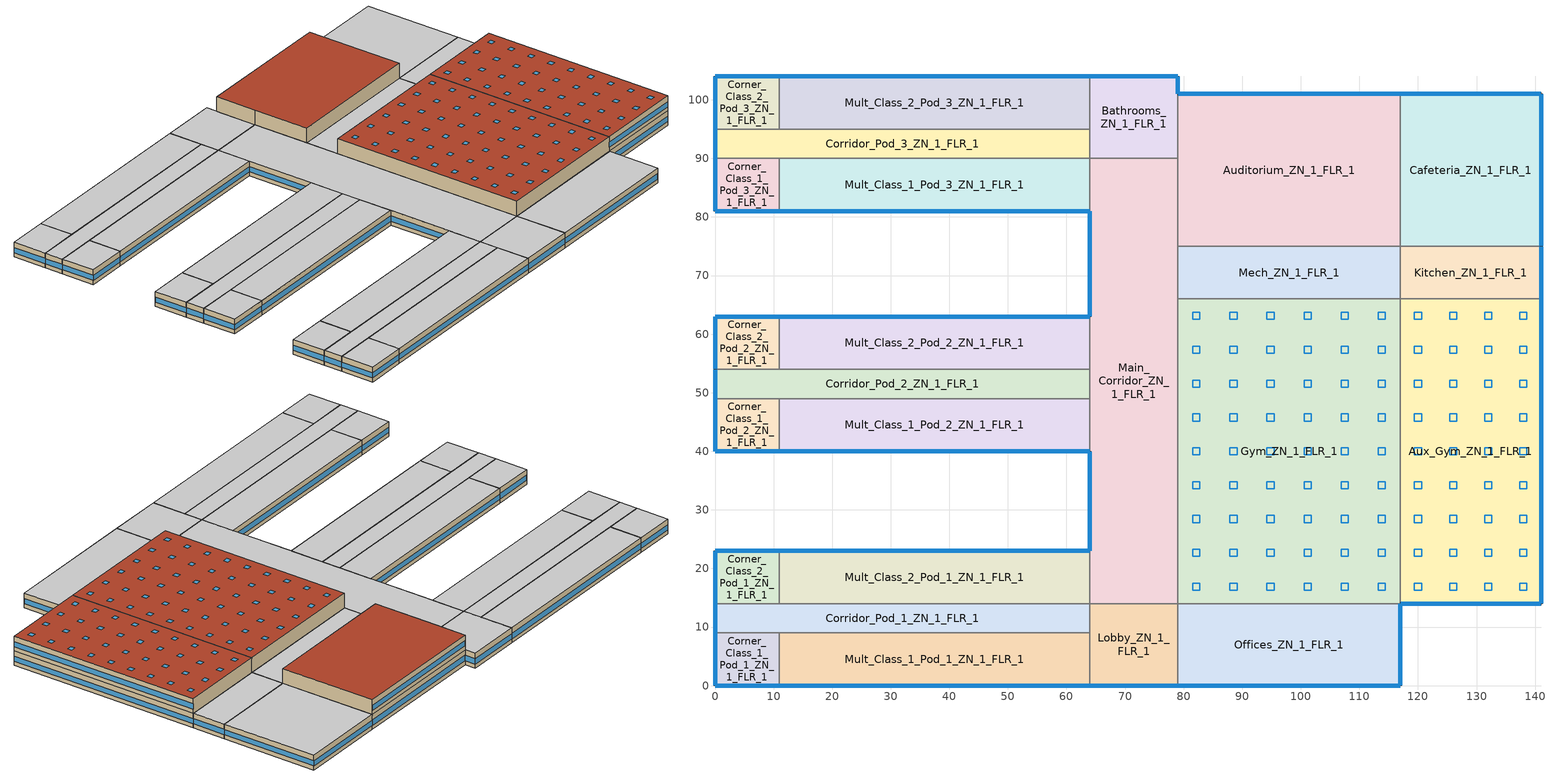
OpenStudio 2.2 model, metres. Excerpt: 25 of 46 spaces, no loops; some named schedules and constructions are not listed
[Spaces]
Kitchen_ZN_1_FLR_1
 floor ground: 141,75 141,66 117,66 117,75 z0
 wall outside: 141,66 141,75 z0:4
 wall to Cafeteria_ZN_1_FLR_1: 141,75 117,75 z0:4
 wall to Aux_Gym_ZN_1_FLR_1: 117,66 141,66 z0:4
 wall to Mech_ZN_1_FLR_1: 117,75 117,66 z0:4
 window: 141,66.05 141,74.95 z1.1:2.52
 ceiling to LIBRARY_MEDIA_CENTER_ZN_1_FLR_2: 141,66 141,75 117,75 117,66 z4
Gym_ZN_1_FLR_1
 floor ground: 117,66 117,14 79,14 79,66 z0
 wall to Aux_Gym_ZN_1_FLR_1: 117,14 117,66 z4:8; 117,14 117,66 z0:4
 wall to Main_Corridor_ZN_1_FLR_1: 79,66 79,14 z0:4
 wall to Offices_ZN_1_FLR_1: 79,14 117,14 z0:4
 wall to Offices_ZN_1_FLR_2: 79,14 117,14 z4:8
 wall to Mech_ZN_1_FLR_2: 117,66 79,66 z4:8
 wall to Mech_ZN_1_FLR_1: 117,66 79,66 z0:4
 wall to Main_Corridor_ZN_1_FLR_2: 79,66 79,14 z4:8
 roof outside: 117,14 117,66 79,66 79,14 z8
 skylight: 89.11,56.72 89.11,57.94 87.89,57.94 87.89,56.72 z8; 114.44,39.39 114.44,40.61 113.22,40.61 113.22,39.39 z8; 82.78,56.72 82.78,57.94 81.56,57.94 81.56,56.72 z8; 95.44,33.61 95.44,34.83 94.22,34.83 94.22,33.61 z8; 114.44,45.17 114.44,46.39 113.22,46.39 113.22,45.17 z8; 89.11,33.61 89.11,34.83 87.89,34.83 87.89,33.61 z8; 89.11,50.95 89.11,52.17 87.89,52.17 87.89,50.95 z8; 108.11,33.61 108.11,34.83 106.89,34.83 106.89,33.61 z8; 101.78,62.5 101.78,63.72 100.56,63.72 100.56,62.5 z8; 108.11,56.72 108.11,57.94 106.89,57.94 106.89,56.72 z8; 114.44,22.06 114.44,23.28 113.22,23.28 113.22,22.06 z8; 82.78,62.5 82.78,63.72 81.56,63.72 81.56,62.5 z8; 101.78,39.39 101.78,40.61 100.56,40.61 100.56,39.39 z8; 82.78,50.95 82.78,52.17 81.56,52.17 81.56,50.95 z8; 95.44,27.83 95.44,29.05 94.22,29.05 94.22,27.83 z8; 114.44,16.28 114.44,17.5 113.22,17.5 113.22,16.28 z8; 114.44,27.83 114.44,29.05 113.22,29.05 113.22,27.83 z8; 108.11,22.06 108.11,23.28 106.89,23.28 106.89,22.06 z8; 101.78,22.06 101.78,23.28 100.56,23.28 100.56,22.06 z8; 108.11,39.39 108.11,40.61 106.89,40.61 106.89,39.39 z8; 89.11,62.5 89.11,63.72 87.89,63.72 87.89,62.5 z8; 101.78,33.61 101.78,34.83 100.56,34.83 100.56,33.61 z8; 89.11,16.28 89.11,17.5 87.89,17.5 87.89,16.28 z8; 82.78,45.17 82.78,46.39 81.56,46.39 81.56,45.17 z8; 82.78,33.61 82.78,34.83 81.56,34.83 81.56,33.61 z8; 95.44,50.95 95.44,52.17 94.22,52.17 94.22,50.95 z8; 95.44,22.06 95.44,23.28 94.22,23.28 94.22,22.06 z8; 114.44,33.61 114.44,34.83 113.22,34.83 113.22,33.61 z8; 108.11,16.28 108.11,17.5 106.89,17.5 106.89,16.28 z8; 101.78,45.17 101.78,46.39 100.56,46.39 100.56,45.17 z8; 101.78,56.72 101.78,57.94 100.56,57.94 100.56,56.72 z8; 89.11,27.83 89.11,29.05 87.89,29.05 87.89,27.83 z8; 95.44,56.72 95.44,57.94 94.22,57.94 94.22,56.72 z8; 89.11,22.06 89.11,23.28 87.89,23.28 87.89,22.06 z8; 101.78,16.28 101.78,17.5 100.56,17.5 100.56,16.28 z8; 108.11,27.83 108.11,29.05 106.89,29.05 106.89,27.83 z8; 82.78,16.28 82.78,17.5 81.56,17.5 81.56,16.28 z8; 89.11,45.17 89.11,46.39 87.89,46.39 87.89,45.17 z8; 101.78,50.95 101.78,52.17 100.56,52.17 100.56,50.95 z8; 89.11,39.39 89.11,40.61 87.89,40.61 87.89,39.39 z8; 95.44,16.28 95.44,17.5 94.22,17.5 94.22,16.28 z8; 114.44,50.95 114.44,52.17 113.22,52.17 113.22,50.95 z8; 95.44,39.39 95.44,40.61 94.22,40.61 94.22,39.39 z8; 82.78,39.39 82.78,40.61 81.56,40.61 81.56,39.39 z8; 101.78,27.83 101.78,29.05 100.56,29.05 100.56,27.83 z8; 82.78,22.06 82.78,23.28 81.56,23.28 81.56,22.06 z8; 108.11,50.95 108.11,52.17 106.89,52.17 106.89,50.95 z8; 108.11,62.5 108.11,63.72 106.89,63.72 106.89,62.5 z8; 95.44,62.5 95.44,63.72 94.22,63.72 94.22,62.5 z8; 108.11,45.17 108.11,46.39 106.89,46.39 106.89,45.17 z8; 82.78,27.83 82.78,29.05 81.56,29.05 81.56,27.83 z8; 95.44,45.17 95.44,46.39 94.22,46.39 94.22,45.17 z8; 114.44,56.72 114.44,57.94 113.22,57.94 113.22,56.72 z8; 114.44,62.5 114.44,63.72 113.22,63.72 113.22,62.5 z8
Offices_ZN_1_FLR_1
 floor ground: 117,14 117,0 79,0 79,14 z0
 wall outside: 79,0 117,0 117,14 z0:4
 wall to Lobby_ZN_1_FLR_1: 79,14 79,0 z0:4
 window: 79.05,0 116.95,0 z1.1:2.5; 117,0.05 117,13.95 z1.1:2.51
 ceiling to Offices_ZN_1_FLR_2: 117,0 117,14 79,14 79,0 z4
Auditorium_ZN_1_FLR_1
 floor ground: 117,101 117,75 79,75 79,101 z0
 wall outside: 117,101 79,101 z4:8; 117,101 79,101 z0:4
 wall to LIBRARY_MEDIA_CENTER_ZN_1_FLR_2: 117,75 117,101 z4:8
 wall to Main_Corridor_ZN_1_FLR_1: 79,90 79,75 z0:4
 wall to Cafeteria_ZN_1_FLR_1: 117,75 117,101 z0:4
 wall to Bathrooms_ZN_1_FLR_2: 79,101 79,90 z4:8
 wall to Bathrooms_ZN_1_FLR_1: 79,101 79,90 z0:4
 wall to Main_Corridor_ZN_1_FLR_2: 79,90 79,75 z4:8
 wall to Mech_ZN_1_FLR_2: 79,75 117,75 z4:8
 wall to Mech_ZN_1_FLR_1: 79,75 117,75 z0:4
 window: 116.95,101 79.05,101 z5.1:6.5; 116.95,101 79.05,101 z1.1:2.5
 roof outside: 117,75 117,101 79,101 79,75 z8
Mult_Class_2_Pod_2_ZN_1_FLR_1
 floor ground: 64,63 64,54 11,54 11,63 z0
 wall outside: 64,63 11,63 z0:4
 wall to Corner_Class_2_Pod_2_ZN_1_FLR_1: 11,63 11,54 z0:4
 wall to Corridor_Pod_2_ZN_1_FLR_1: 11,54 64,54 z0:4
 wall to Main_Corridor_ZN_1_FLR_1: 64,54 64,63 z0:4
 window: 63.95,63 11.05,63 z1.1:2.5
 ceiling to Mult_Class_2_Pod_2_ZN_1_FLR_2: 64,54 64,63 11,63 11,54 z4
Aux_Gym_ZN_1_FLR_1
 floor ground: 141,66 141,14 117,14 117,66 z0
 wall outside: 117,14 141,14 141,66 z0:4; 117,14 141,14 141,66 z4:8
 wall to LIBRARY_MEDIA_CENTER_ZN_1_FLR_2: 141,66 117,66 z4:8
 window: 117.05,14 140.95,14 z5.1:6.51; 141,14.05 141,65.95 z5.1:6.5; 141,14.05 141,65.95 z1.1:2.5; 117.05,14 140.95,14 z1.1:2.51
 roof outside: 141,14 141,66 117,66 117,14 z8
 skylight: 120.61,50.95 120.61,52.17 119.39,52.17 119.39,50.95 z8; 138.61,22.06 138.61,23.28 137.39,23.28 137.39,22.06 z8; 120.61,27.83 120.61,29.05 119.39,29.05 119.39,27.83 z8; 126.61,56.72 126.61,57.94 125.39,57.94 125.39,56.72 z8; 138.61,56.72 138.61,57.94 137.39,57.94 137.39,56.72 z8; 126.61,27.83 126.61,29.05 125.39,29.05 125.39,27.83 z8; 126.61,16.28 126.61,17.5 125.39,17.5 125.39,16.28 z8; 120.61,39.39 120.61,40.61 119.39,40.61 119.39,39.39 z8; 138.61,45.17 138.61,46.39 137.39,46.39 137.39,45.17 z8; 126.61,45.17 126.61,46.39 125.39,46.39 125.39,45.17 z8; 132.61,16.28 132.61,17.5 131.39,17.5 131.39,16.28 z8; 138.61,27.83 138.61,29.05 137.39,29.05 137.39,27.83 z8; 132.61,33.61 132.61,34.83 131.39,34.83 131.39,33.61 z8; 138.61,16.28 138.61,17.5 137.39,17.5 137.39,16.28 z8; 120.61,62.5 120.61,63.72 119.39,63.72 119.39,62.5 z8; 132.61,39.39 132.61,40.61 131.39,40.61 131.39,39.39 z8; 138.61,50.95 138.61,52.17 137.39,52.17 137.39,50.95 z8; 138.61,62.5 138.61,63.72 137.39,63.72 137.39,62.5 z8; 132.61,45.17 132.61,46.39 131.39,46.39 131.39,45.17 z8; 138.61,33.61 138.61,34.83 137.39,34.83 137.39,33.61 z8; 126.61,39.39 126.61,40.61 125.39,40.61 125.39,39.39 z8; 126.61,62.5 126.61,63.72 125.39,63.72 125.39,62.5 z8; 132.61,62.5 132.61,63.72 131.39,63.72 131.39,62.5 z8; 120.61,56.72 120.61,57.94 119.39,57.94 119.39,56.72 z8; 132.61,50.95 132.61,52.17 131.39,52.17 131.39,50.95 z8; 120.61,45.17 120.61,46.39 119.39,46.39 119.39,45.17 z8; 126.61,33.61 126.61,34.83 125.39,34.83 125.39,33.61 z8; 138.61,39.39 138.61,40.61 137.39,40.61 137.39,39.39 z8; 132.61,56.72 132.61,57.94 131.39,57.94 131.39,56.72 z8; 120.61,33.61 120.61,34.83 119.39,34.83 119.39,33.61 z8; 120.61,16.28 120.61,17.5 119.39,17.5 119.39,16.28 z8; 132.61,22.06 132.61,23.28 131.39,23.28 131.39,22.06 z8; 126.61,22.06 126.61,23.28 125.39,23.28 125.39,22.06 z8; 126.61,50.95 126.61,52.17 125.39,52.17 125.39,50.95 z8; 120.61,22.06 120.61,23.28 119.39,23.28 119.39,22.06 z8; 132.61,27.83 132.61,29.05 131.39,29.05 131.39,27.83 z8
Cafeteria_ZN_1_FLR_1
 floor ground: 141,101 141,75 117,75 117,101 z0
 wall outside: 141,75 141,101 117,101 z0:4
 window: 141,75.05 141,100.95 / 140.95,101 117.05,101 z1.1:2.51
 ceiling to LIBRARY_MEDIA_CENTER_ZN_1_FLR_2: 141,75 141,101 117,101 117,75 z4
Corner_Class_2_Pod_3_ZN_1_FLR_1
 floor ground: 11,104 11,95 0,95 0,104 z0
 wall outside: 11,104 0,104 0,95 z0:4
 wall to Corridor_Pod_3_ZN_1_FLR_1: 0,95 11,95 z0:4
 wall to Mult_Class_2_Pod_3_ZN_1_FLR_1: 11,95 11,104 z0:4
 window: 0,103.95 0,95.05 z1.1:2.52; 10.95,104 0.05,104 z1.1:2.51
 ceiling to Corner_Class_2_Pod_3_ZN_1_FLR_2: 11,95 11,104 0,104 0,95 z4
Mult_Class_1_Pod_1_ZN_1_FLR_1
 floor ground: 64,9 64,0 11,0 11,9 z0
 wall outside: 11,0 64,0 z0:4
 wall to Lobby_ZN_1_FLR_1: 64,0 64,9 z0:4
 wall to Corner_Class_1_Pod_1_ZN_1_FLR_1: 11,9 11,0 z0:4
 wall to Corridor_Pod_1_ZN_1_FLR_1: 64,9 11,9 z0:4
 window: 11.05,0 63.95,0 z1.1:2.5
 ceiling to Mult_Class_1_Pod_1_ZN_1_FLR_2: 64,0 64,9 11,9 11,0 z4
Corner_Class_1_Pod_1_ZN_1_FLR_1
 floor ground: 11,9 11,0 0,0 0,9 z0
 wall outside: 0,9 0,0 11,0 z0:4
 wall to Corridor_Pod_1_ZN_1_FLR_1: 11,9 0,9 z0:4
 window: 0.05,0 10.95,0 z1.1:2.51; 0,8.95 0,0.05 z1.1:2.52
 ceiling to Corner_Class_1_Pod_1_ZN_1_FLR_2: 11,0 11,9 0,9 0,0 z4
Corner_Class_1_Pod_2_ZN_1_FLR_1
 floor ground: 11,49 11,40 0,40 0,49 z0
 wall outside: 0,49 0,40 11,40 z0:4
 wall to Mult_Class_1_Pod_2_ZN_1_FLR_1: 11,40 11,49 z0:4
 wall to Corridor_Pod_2_ZN_1_FLR_1: 11,49 0,49 z0:4
 window: 0.05,40 10.95,40 z1.1:2.51; 0,48.95 0,40.05 z1.1:2.52
 ceiling to Corner_Class_1_Pod_2_ZN_1_FLR_2: 11,40 11,49 0,49 0,40 z4
Corridor_Pod_2_ZN_1_FLR_1
 floor ground: 64,54 64,49 0,49 0,54 z0
 wall outside: 0,54 0,49 z0:4
 wall to Corner_Class_2_Pod_2_ZN_1_FLR_1: 11,54 0,54 z0:4
 wall to Main_Corridor_ZN_1_FLR_1: 64,49 64,54 z0:4
 wall to Mult_Class_1_Pod_2_ZN_1_FLR_1: 11,49 64,49 z0:4
 window: 0,53.95 0,49.05 z1.1:2.53
 ceiling to Corridor_Pod_2_ZN_1_FLR_2: 64,49 64,54 0,54 0,49 z4
Corridor_Pod_1_ZN_1_FLR_1
 floor ground: 64,14 64,9 0,9 0,14 z0
 wall outside: 0,14 0,9 z0:4
 wall to Mult_Class_2_Pod_1_ZN_1_FLR_1: 64,14 11,14 z0:4
 wall to Corner_Class_2_Pod_1_ZN_1_FLR_1: 11,14 0,14 z0:4
 wall to Lobby_ZN_1_FLR_1: 64,9 64,14 z0:4
 window: 0,13.95 0,9.05 z1.1:2.53
 ceiling to Corridor_Pod_1_ZN_1_FLR_2: 64,9 64,14 0,14 0,9 z4
Main_Corridor_ZN_1_FLR_1
 floor ground: 79,90 79,14 64,14 64,90 z0
 wall outside: 64,81 64,63 / 64,40 64,23 z0:4
 wall to Mult_Class_2_Pod_1_ZN_1_FLR_1: 64,23 64,14 z0:4
 wall to Lobby_ZN_1_FLR_1: 64,14 79,14 z0:4
 wall to Mult_Class_1_Pod_3_ZN_1_FLR_1: 64,90 64,81 z0:4
 wall to Mech_ZN_1_FLR_1: 79,66 79,75 z0:4
 wall to Mult_Class_1_Pod_2_ZN_1_FLR_1: 64,49 64,40 z0:4
 wall to Bathrooms_ZN_1_FLR_1: 79,90 64,90 z0:4
 window: 64,80.95 64,63.05 / 64,39.95 64,23.05 z1.1:2.51
 ceiling to Main_Corridor_ZN_1_FLR_2: 79,14 79,90 64,90 64,14 z4
Bathrooms_ZN_1_FLR_1
 floor ground: 79,104 79,90 64,90 64,104 z0
 wall outside: 79,101 79,104 64,104 z0:4
 wall to Corridor_Pod_3_ZN_1_FLR_1: 64,95 64,90 z0:4
 wall to Mult_Class_2_Pod_3_ZN_1_FLR_1: 64,104 64,95 z0:4
 window: 78.95,104 64.05,104 z1.1:2.51; 79,101.05 79,103.95 z1.1:2.55
 ceiling to Bathrooms_ZN_1_FLR_2: 79,90 79,104 64,104 64,90 z4
Corridor_Pod_3_ZN_1_FLR_1
 floor ground: 64,95 64,90 0,90 0,95 z0
 wall outside: 0,95 0,90 z0:4
 wall to Mult_Class_1_Pod_3_ZN_1_FLR_1: 11,90 64,90 z0:4
 wall to Corner_Class_1_Pod_3_ZN_1_FLR_1: 0,90 11,90 z0:4
 wall to Mult_Class_2_Pod_3_ZN_1_FLR_1: 64,95 11,95 z0:4
 window: 0,94.95 0,90.05 z1.1:2.53
 ceiling to Corridor_Pod_3_ZN_1_FLR_2: 64,90 64,95 0,95 0,90 z4
Mult_Class_1_Pod_3_ZN_1_FLR_1
 floor ground: 64,90 64,81 11,81 11,90 z0
 wall outside: 11,81 64,81 z0:4
 wall to Corner_Class_1_Pod_3_ZN_1_FLR_1: 11,90 11,81 z0:4
 window: 11.05,81 63.95,81 z1.1:2.5
 ceiling to Mult_Class_1_Pod_3_ZN_1_FLR_2: 64,81 64,90 11,90 11,81 z4
Mult_Class_2_Pod_1_ZN_1_FLR_1
 floor ground: 64,23 64,14 11,14 11,23 z0
 wall outside: 64,23 11,23 z0:4
 wall to Corner_Class_2_Pod_1_ZN_1_FLR_1: 11,23 11,14 z0:4
 window: 63.95,23 11.05,23 z1.1:2.5
 ceiling to Mult_Class_2_Pod_1_ZN_1_FLR_2: 64,14 64,23 11,23 11,14 z4
Lobby_ZN_1_FLR_1
 floor ground: 79,14 79,0 64,0 64,14 z0
 wall outside: 64,0 79,0 z0:4
 window: 64.05,0 78.95,0 z1.1:2.51
 ceiling to Lobby_ZN_1_FLR_2: 79,0 79,14 64,14 64,0 z4
Mult_Class_2_Pod_3_ZN_1_FLR_1
 floor ground: 64,104 64,95 11,95 11,104 z0
 wall outside: 64,104 11,104 z0:4
 window: 63.95,104 11.05,104 z1.1:2.5
 ceiling to Mult_Class_2_Pod_3_ZN_1_FLR_2: 64,95 64,104 11,104 11,95 z4
Corner_Class_2_Pod_2_ZN_1_FLR_1
 floor ground: 11,63 11,54 0,54 0,63 z0
 wall outside: 11,63 0,63 0,54 z0:4
 window: 10.95,63 0.05,63 z1.1:2.51; 0,62.95 0,54.05 z1.1:2.52
 ceiling to Corner_Class_2_Pod_2_ZN_1_FLR_2: 11,54 11,63 0,63 0,54 z4
Corner_Class_2_Pod_1_ZN_1_FLR_1
 floor ground: 11,23 11,14 0,14 0,23 z0
 wall outside: 11,23 0,23 0,14 z0:4
 window: 0,22.95 0,14.05 z1.1:2.52; 10.95,23 0.05,23 z1.1:2.51
 ceiling to Corner_Class_2_Pod_1_ZN_1_FLR_2: 11,14 11,23 0,23 0,14 z4
Mech_ZN_1_FLR_1
 floor ground: 117,75 117,66 79,66 79,75 z0
 ceiling to Mech_ZN_1_FLR_2: 117,66 117,75 79,75 79,66 z4
Corner_Class_1_Pod_3_ZN_1_FLR_1
 floor ground: 11,90 11,81 0,81 0,90 z0
 wall outside: 0,90 0,81 11,81 z0:4
 window: 0.05,81 10.95,81 z1.1:2.51; 0,89.95 0,81.05 z1.1:2.52
 ceiling to Corner_Class_1_Pod_3_ZN_1_FLR_2: 11,81 11,90 0,90 0,81 z4
Mult_Class_1_Pod_2_ZN_1_FLR_1
 floor ground: 64,49 64,40 11,40 11,49 z0
 wall outside: 11,40 64,40 z0:4
 window: 11.05,40 63.95,40 z1.1:2.5
 ceiling to Mult_Class_1_Pod_2_ZN_1_FLR_2: 64,40 64,49 11,49 11,40 z4
[Site]
Lethbridge_AB_CAN: Latitude {deg}=49.63; Longitude {deg}=-112.8; Time Zone {hr}=-7; Elevation {m}=921; Terrain=City
[Building]
NECB 2011-SecondarySchool-NECB HDD Method-CAN_AB_Lethbridge.712430_CWEC.epw created: 2017-07-10 18:53:15 +0000: North Axis {deg}=0; Default Construction Set=NECB 2011 - SecSchl - NECB HDD Method at climate 6; Standards Number of Stories=2; Standards Number of Above Ground Stories=2; Standards Building Type=SecondarySchool
[ClimateZones]
Climate Zone Institution Name 1=ASHRAE; Climate Zone Document Name 1=ANSI/ASHRAE Standard 169; Climate Zone Document Year 1=2006; Climate Zone Institution Name 2=CEC; Climate Zone Document Name 2=California Climate Zone Descriptions; Climate Zone Document Year 2=1995
[Site:GroundTemperature:BuildingSurface]
19.527, 19.502, 19.536, 19.598, 20.002, 21.64, 22.225, 22.375, 21.449, 20.121, 19.802, 19.633
[Site:WaterMainsTemperature]
Calculation Method=Correlation; Annual Average Outdoor Air Temperature {C}=6.125; Maximum Difference In Monthly Average Outdoor Air Temperatures {deltaC}=26.5
[SizingPeriod:DesignDay] Barometric Pressure {Pa}=90739; Sky Clearness=0; Rain Indicator=0; Snow Indicator=0; Day of Month=21; Daylight Saving Time Indicator=0; Humidity Indicating Type=Wetbulb; Dry-Bulb Temperature Range Modifier Type=DefaultMultipliers
Name | Maximum Dry-Bulb Temperature {C} | Daily Dry-Bulb Temperature Range {deltaC} | Humidity Indicating Conditions at Maximum Dry-Bulb | Wind Speed {m/s} | Wind Direction {deg} | Month | Day Type | Solar Model Indicator | ASHRAE Taub | ASHRAE Taud
Lethbridge Ann Clg .4% Condns WB=>MDB | 27.5 | 14.4 | 18.7 | 4.5 | 250 | 7 | SummerDesignDay | ASHRAETau | 0.373 | 2.23
Lethbridge Ann Clg .4% Condns DB=>MWB | 32 | 14.4 | 16.7 | 4.5 | 250 | 7 | SummerDesignDay | ASHRAETau | 0.373 | 2.23
Lethbridge Ann Htg 99.6% Condns DB | -28.3 | 0 | -28.3 | 2.5 | 260 | 1 | WinterDesignDay | ASHRAEClearSky
[Material:NoMass]
CP02 CARPET PAD: Roughness=VeryRough; Thermal Resistance {m2-K/W}=0.21648; Thermal Absorptance=0.9; Solar Absorptance=0.7; Visible Absorptance=0.8
[Material]
Name | Roughness | Thickness {m} | Conductivity {W/m-K} | Density {kg/m3} | Specific Heat {J/kg-K} | Thermal Absorptance | Solar Absorptance | Visible Absorptance
100mm Normalweight concrete floor | MediumSmooth | 0.1016 | 2.31 | 2322 | 832
G01 13mm gypsum board | Smooth | 0.0127 | 0.16 | 800 | 1090 | 0.9 | 0.7 | 0.5
G05 25mm wood | MediumSmooth | 0.0254 | 0.15 | 608 | 1630 | 0.9 | 0.5 | 0.5
[Construction]
Typical Interior Floor: 100mm Normalweight concrete floor, CP02 CARPET PAD
Typical Interior Wall: G01 13mm gypsum board, G01 13mm gypsum board
Typical Interior Ceiling: CP02 CARPET PAD, 100mm Normalweight concrete floor
Typical Interior Window: Clear 3mm
Typical Interior Door; Typical Interior Partition: G05 25mm wood
Customized Fenestration: cond=0.220 tvis=0.220 tsol=0.232: Customized Fenestration:: cond=0.220 tvis=0.220 tsol=0.232
Customized Fenestration: cond=0.220 tvis=0.441 tsol=0.279: Customized Fenestration:: cond=0.220 tvis=0.441 tsol=0.279
Customized Fenestration: cond=0.220 tvis=0.294 tsol=0.332: Customized Fenestration:: cond=0.220 tvis=0.294 tsol=0.332
Customized Fenestration: cond=0.220 tvis=0.898 tsol=0.837: Customized Fenestration:: cond=0.220 tvis=0.898 tsol=0.837
[DefaultConstructionSet]
NECB 2011 - SecSchl - NECB HDD Method at climate 6: Default Exterior Surface Constructions=NECB 2011 - SecSchl - NECB HDD Method at climate 6; Default Interior Surface Constructions=Default Surface Constructions 2; Default Ground Contact Surface Constructions=NECB 2011 - SecSchl - NECB HDD Method at climate 7; Default Exterior SubSurface Constructions=NECB 2011 - SecSchl - NECB HDD Method at climate 6; Default Interior SubSurface Constructions=Default Sub Surface Constructions 2; Interior Partition Construction=Typical Interior Partition
[DefaultSurfaceConstructions]
Name | Floor Construction | Wall Construction | Roof Ceiling Construction
Default Surface Constructions 2 | Typical Interior Floor | Typical Interior Wall | Typical Interior Ceiling
NECB 2011 - SecSchl - NECB HDD Method at climate 6 | Customized opaque construction {f29e27fb-bd53-46ce-907e-c49631296d16} to conductance of 0.183 | Customized opaque construction {136bd2fd-92f5-42a3-9e5d-806a5f1155c8} to conductance of 0.247 | Customized opaque construction {ea58c3b7-4d3d-4932-93df-882a3da7e5e9} to conductance of 0.183
NECB 2011 - SecSchl - NECB HDD Method at climate 7 | Customized opaque construction {16443455-1cc8-4707-997f-2944f0a9a5d2} to conductance of 0.757 | Customized opaque construction {16443455-1cc8-4707-997f-2944f0a9a5d2} to conductance of 0.284 | Customized opaque construction {16443455-1cc8-4707-997f-2944f0a9a5d2} to conductance of 0.284
[DefaultSubSurfaceConstructions]
Name | Fixed Window Construction | Operable Window Construction | Door Construction | Glass Door Construction | Overhead Door Construction | Skylight Construction | Tubular Daylight Dome Construction | Tubular Daylight Diffuser Construction
Default Sub Surface Constructions 2 | Typical Interior Window | Typical Interior Window | Typical Interior Door
NECB 2011 - SecSchl - NECB HDD Method at climate 6 | Customized Fenestration: cond=0.220 tvis=0.220 tsol=0.232 | Customized Fenestration: cond=0.220 tvis=0.220 tsol=0.232 | Customized opaque construction {b1389684-a687-4280-bcfa-3ffc83f88ea6} to conductance of 2.2 | Customized Fenestration: cond=0.220 tvis=0.441 tsol=0.279 | Customized opaque construction {3b2e0d2e-128b-4916-a160-f6345e7ad285} to conductance of 2.2 | Customized Fenestration: cond=0.220 tvis=0.294 tsol=0.332 | Customized Fenestration: cond=0.220 tvis=0.898 tsol=0.837 | Customized Fenestration: cond=0.220 tvis=0.898 tsol=0.837
[WindowMaterial:Glazing]
Clear 3mm: Optical Data Type=SpectralAverage; Thickness {m}=0.003; Solar Transmittance at Normal Incidence=0.837; Front Side Solar Reflectance at Normal Incidence=0.075; Back Side Solar Reflectance at Normal Incidence=0.075; Visible Transmittance at Normal Incidence=0.898; Front Side Visible Reflectance at Normal Incidence=0.081; Back Side Visible Reflectance at Normal Incidence=0.081; Infrared Transmittance at Normal Incidence=0; Front Side Infrared Hemispherical Emissivity=0.84; Back Side Infrared Hemispherical Emissivity=0.84; Conductivity {W/m-K}=0.9; Dirt Correction Factor for Solar and Visible Transmittance=1; Solar Diffusing=No
[WindowMaterial:SimpleGlazingSystem] U-Factor {W/m2-K}=2.2; Solar Heat Gain Coefficient=0.6; Visible Transmittance=0.21
Customized Fenestration:: cond=0.220 tvis=0.220 tsol=0.232; Customized Fenestration:: cond=0.220 tvis=0.441 tsol=0.279; Customized Fenestration:: cond=0.220 tvis=0.294 tsol=0.332; Customized Fenestration:: cond=0.220 tvis=0.898 tsol=0.837
[Space] Building Story=Building Story 1; Part of Total Floor Area=Yes
Name | Space Type | Thermal Zone
Kitchen_ZN_1_FLR_1 | Space Function Food preparation | Sp-Kitchen_ZN_1_FLR_1 Sys-3 Flr-2 Sch-B HPlcmt-east ZN
Corner_Class_1_Pod_2_ZN_1_FLR_1 | Space Function Classroom/lecture/training | Sp-Corner_Class_1_Pod_2_ZN_1_FLR_1 Sys-3 Flr-2 Sch-D HPlcmt-south ZN
Gym_ZN_1_FLR_1 | Space Function Gym - play | Sp-Gym_ZN_1_FLR_1 Sys-3 Flr-2 Sch-B HPlcmt-core ZN
Offices_ZN_1_FLR_1 | Space Function Office - enclosed | Sp-Offices_ZN_1_FLR_1 Sys-3 Flr-2 Sch-A HPlcmt-south ZN
Auditorium_ZN_1_FLR_1 | Space Function Audience - auditorium | Sp-Auditorium_ZN_1_FLR_1 Sys-3 Flr-2 Sch-C HPlcmt-north ZN
Mult_Class_2_Pod_2_ZN_1_FLR_1 | Space Function Classroom/lecture/training | Sp-Mult_Class_2_Pod_2_ZN_1_FLR_1 Sys-3 Flr-2 Sch-D HPlcmt-north ZN
Aux_Gym_ZN_1_FLR_1 | Space Function Gym - play | Sp-Aux_Gym_ZN_1_FLR_1 Sys-3 Flr-2 Sch-B HPlcmt-east ZN
Mult_Class_1_Pod_2_ZN_1_FLR_1 | Space Function Classroom/lecture/training | Sp-Mult_Class_1_Pod_2_ZN_1_FLR_1 Sys-3 Flr-2 Sch-D HPlcmt-south ZN
Mult_Class_2_Pod_1_ZN_1_FLR_1 | Space Function Classroom/lecture/training | Sp-Mult_Class_2_Pod_1_ZN_1_FLR_1 Sys-3 Flr-2 Sch-D HPlcmt-north ZN
Cafeteria_ZN_1_FLR_1 | Space Function Conf./meet./multi-purpose | Sp-Cafeteria_ZN_1_FLR_1 Sys-3 Flr-2 Sch-C HPlcmt-east ZN
Mult_Class_1_Pod_3_ZN_1_FLR_1 | Space Function Classroom/lecture/training | Sp-Mult_Class_1_Pod_3_ZN_1_FLR_1 Sys-3 Flr-2 Sch-D HPlcmt-south ZN
Mult_Class_1_Pod_1_ZN_1_FLR_1 | Space Function Classroom/lecture/training | Sp-Mult_Class_1_Pod_1_ZN_1_FLR_1 Sys-3 Flr-2 Sch-D HPlcmt-south ZN
Mech_ZN_1_FLR_1 | Space Function Electrical/Mechanical-sch-D | Sp-Mech_ZN_1_FLR_1 Sys-3 Flr-2 Sch-D HPlcmt-core ZN
Corridor_Pod_1_ZN_1_FLR_1 | Space Function Corr. >= 2.4m wide-sch-D | Sp-Corridor_Pod_1_ZN_1_FLR_1 Sys-3 Flr-2 Sch-D HPlcmt-west ZN
Corner_Class_2_Pod_3_ZN_1_FLR_1 | Space Function Classroom/lecture/training | Sp-Corner_Class_2_Pod_3_ZN_1_FLR_1 Sys-3 Flr-2 Sch-D HPlcmt-north ZN
Corner_Class_1_Pod_1_ZN_1_FLR_1 | Space Function Classroom/lecture/training | Sp-Corner_Class_1_Pod_1_ZN_1_FLR_1 Sys-3 Flr-2 Sch-D HPlcmt-south ZN
Corridor_Pod_3_ZN_1_FLR_1 | Space Function Corr. >= 2.4m wide-sch-D | Sp-Corridor_Pod_3_ZN_1_FLR_1 Sys-3 Flr-2 Sch-D HPlcmt-west ZN
Corridor_Pod_2_ZN_1_FLR_1 | Space Function Corr. >= 2.4m wide-sch-D | Sp-Corridor_Pod_2_ZN_1_FLR_1 Sys-3 Flr-2 Sch-D HPlcmt-west ZN
Corner_Class_2_Pod_1_ZN_1_FLR_1 | Space Function Classroom/lecture/training | Sp-Corner_Class_2_Pod_1_ZN_1_FLR_1 Sys-3 Flr-2 Sch-D HPlcmt-north ZN
Main_Corridor_ZN_1_FLR_1 | Space Function Corr. >= 2.4m wide-sch-D | Sp-Main_Corridor_ZN_1_FLR_1 Sys-3 Flr-2 Sch-D HPlcmt-west ZN
Bathrooms_ZN_1_FLR_1 | Space Function Washroom-sch-D | Sp-Bathrooms_ZN_1_FLR_1 Sys-3 Flr-2 Sch-D HPlcmt-north ZN
Corner_Class_1_Pod_3_ZN_1_FLR_1 | Space Function Classroom/lecture/training | Sp-Corner_Class_1_Pod_3_ZN_1_FLR_1 Sys-3 Flr-2 Sch-D HPlcmt-south ZN
Lobby_ZN_1_FLR_1 | Space Function Lobby - elevator | Sp-Lobby_ZN_1_FLR_1 Sys-3 Flr-2 Sch-C HPlcmt-south ZN
Mult_Class_2_Pod_3_ZN_1_FLR_1 | Space Function Classroom/lecture/training | Sp-Mult_Class_2_Pod_3_ZN_1_FLR_1 Sys-3 Flr-2 Sch-D HPlcmt-north ZN
Corner_Class_2_Pod_2_ZN_1_FLR_1 | Space Function Classroom/lecture/training | Sp-Corner_Class_2_Pod_2_ZN_1_FLR_1 Sys-3 Flr-2 Sch-D HPlcmt-north ZN
[BuildingStory]
Building Story 1: Nominal Z Coordinate {m}=0
[SpaceType] Standards Building Type=Space Function
Name | Default Schedule Set | Design Specification Outdoor Air Object | Standards Space Type
Space Function Audience - auditorium | Space Function Audience - auditorium Schedule Set | Space Function Audience - auditorium Ventilation | Audience - auditorium
Space Function Gym - play | Space Function Gym - play Schedule Set | Space Function Gym - play Ventilation | Gym - play
Space Function Washroom-sch-D | Space Function Washroom-sch-D Schedule Set | Space Function Washroom-sch-D Ventilation | Washroom-sch-D
Space Function Conf./meet./multi-purpose | Space Function Conf./meet./multi-purpose Schedule Set | Space Function Conf./meet./multi-purpose Ventilation | Conf./meet./multi-purpose
Space Function Classroom/lecture/training | Space Function Classroom/lecture/training Schedule Set | Space Function Classroom/lecture/training Ventilation | Classroom/lecture/training
Space Function Corr. >= 2.4m wide-sch-D | Space Function Corr. >= 2.4m wide-sch-D Schedule Set | Space Function Corr. >= 2.4m wide-sch-D Ventilation | Corr. >= 2.4m wide-sch-D
Space Function Food preparation | Space Function Food preparation Schedule Set | Space Function Food preparation Ventilation | Food preparation
Space Function Lobby - elevator | Space Function Lobby - elevator Schedule Set | Space Function Lobby - elevator Ventilation | Lobby - elevator
Space Function Electrical/Mechanical-sch-D | Space Function Electrical/Mechanical-sch-D Schedule Set | Space Function Electrical/Mechanical-sch-D Ventilation | Electrical/Mechanical-sch-D
Space Function Office - enclosed | Space Function Office - enclosed Schedule Set | Space Function Office - enclosed Ventilation | Office - enclosed
[People:Definition] Number of People Calculation Method=People/Area; Fraction Radiant=0.3
Name | People per Space Floor Area {person/m2}
Space Function Audience - auditorium People Definition; Space Function Conf./meet./multi-purpose People Definition; Space Function Gym - play People Definition | 0.199993
Space Function Classroom/lecture/training People Definition | 0.133365
Space Function Corr. >= 2.4m wide-sch-D People Definition | 0.0100104
Space Function Electrical/Mechanical-sch-D People Definition | 0.0049514
Space Function Food preparation People Definition; Space Function Office - enclosed People Definition | 0.0500522
Space Function Lobby - elevator People Definition | 0.0999967
Space Function Washroom-sch-D People Definition | 0.0333681
[People] Work Efficiency Schedule=Work Efficiency Schedule; Clothing Insulation Schedule=Clothing Schedule; Air Velocity Schedule=Air Velocity Schedule
Name | People Definition | Space or SpaceType
Space Function Audience - auditorium People | Space Function Audience - auditorium People Definition | Space Function Audience - auditorium
Space Function Classroom/lecture/training People | Space Function Classroom/lecture/training People Definition | Space Function Classroom/lecture/training
Space Function Conf./meet./multi-purpose People | Space Function Conf./meet./multi-purpose People Definition | Space Function Conf./meet./multi-purpose
Space Function Corr. >= 2.4m wide-sch-D People | Space Function Corr. >= 2.4m wide-sch-D People Definition | Space Function Corr. >= 2.4m wide-sch-D
Space Function Electrical/Mechanical-sch-D People | Space Function Electrical/Mechanical-sch-D People Definition | Space Function Electrical/Mechanical-sch-D
Space Function Food preparation People | Space Function Food preparation People Definition | Space Function Food preparation
Space Function Gym - play People | Space Function Gym - play People Definition | Space Function Gym - play
Space Function Lobby - elevator People | Space Function Lobby - elevator People Definition | Space Function Lobby - elevator
Space Function Office - enclosed People | Space Function Office - enclosed People Definition | Space Function Office - enclosed
Space Function Washroom-sch-D People | Space Function Washroom-sch-D People Definition | Space Function Washroom-sch-D
[Lights:Definition] Design Level Calculation Method=Watts/Area; Fraction Radiant=0.5; Fraction Visible=0.2
Name | Watts per Space Floor Area {W/m2}
Space Function Audience - auditorium Lights Definition | 8.49993
Space Function Classroom/lecture/training Lights Definition | 11.9699
Space Function Conf./meet./multi-purpose Lights Definition | 11.8799
Space Function Corr. >= 2.4m wide-sch-D Lights Definition | 7.09994
Space Function Electrical/Mechanical-sch-D Lights Definition | 13.2999
Space Function Food preparation Lights Definition | 10.6999
Space Function Gym - play Lights Definition | 12.8999
Space Function Lobby - elevator Lights Definition | 6.89994
Space Function Office - enclosed Lights Definition | 11.8999
Space Function Washroom-sch-D Lights Definition | 9.44992
[Lights]
Name | Lights Definition | Space or SpaceType
Space Function Audience - auditorium Lights | Space Function Audience - auditorium Lights Definition | Space Function Audience - auditorium
Space Function Classroom/lecture/training Lights | Space Function Classroom/lecture/training Lights Definition | Space Function Classroom/lecture/training
Space Function Conf./meet./multi-purpose Lights | Space Function Conf./meet./multi-purpose Lights Definition | Space Function Conf./meet./multi-purpose
Space Function Corr. >= 2.4m wide-sch-D Lights | Space Function Corr. >= 2.4m wide-sch-D Lights Definition | Space Function Corr. >= 2.4m wide-sch-D
Space Function Electrical/Mechanical-sch-D Lights | Space Function Electrical/Mechanical-sch-D Lights Definition | Space Function Electrical/Mechanical-sch-D
Space Function Food preparation Lights | Space Function Food preparation Lights Definition | Space Function Food preparation
Space Function Gym - play Lights | Space Function Gym - play Lights Definition | Space Function Gym - play
Space Function Lobby - elevator Lights | Space Function Lobby - elevator Lights Definition | Space Function Lobby - elevator
Space Function Office - enclosed Lights | Space Function Office - enclosed Lights Definition | Space Function Office - enclosed
Space Function Washroom-sch-D Lights | Space Function Washroom-sch-D Lights Definition | Space Function Washroom-sch-D
[ElectricEquipment:Definition] Design Level Calculation Method=Watts/Area; Fraction Radiant=0.5
Name | Watts per Space Floor Area {W/m2}
Space Function Audience - auditorium Elec Equip Definition | 2.49998
Space Function Classroom/lecture/training Elec Equip Definition | 4.99996
Space Function Conf./meet./multi-purpose Elec Equip Definition; Space Function Electrical/Mechanical-sch-D Elec Equip Definition; Space Function Lobby - elevator Elec Equip Definition; Space Function Washroom-sch-D Elec Equip Definition | 0.999992
Space Function Food preparation Elec Equip Definition | 9.99992
Space Function Gym - play Elec Equip Definition | 1.49999
Space Function Office - enclosed Elec Equip Definition | 7.49994
[ElectricEquipment]
Name | Electric Equipment Definition | Space or SpaceType
Space Function Audience - auditorium Elec Equip | Space Function Audience - auditorium Elec Equip Definition | Space Function Audience - auditorium
Space Function Classroom/lecture/training Elec Equip | Space Function Classroom/lecture/training Elec Equip Definition | Space Function Classroom/lecture/training
Space Function Conf./meet./multi-purpose Elec Equip | Space Function Conf./meet./multi-purpose Elec Equip Definition | Space Function Conf./meet./multi-purpose
Space Function Electrical/Mechanical-sch-D Elec Equip | Space Function Electrical/Mechanical-sch-D Elec Equip Definition | Space Function Electrical/Mechanical-sch-D
Space Function Food preparation Elec Equip | Space Function Food preparation Elec Equip Definition | Space Function Food preparation
Space Function Gym - play Elec Equip | Space Function Gym - play Elec Equip Definition | Space Function Gym - play
Space Function Lobby - elevator Elec Equip | Space Function Lobby - elevator Elec Equip Definition | Space Function Lobby - elevator
Space Function Office - enclosed Elec Equip | Space Function Office - enclosed Elec Equip Definition | Space Function Office - enclosed
Space Function Washroom-sch-D Elec Equip | Space Function Washroom-sch-D Elec Equip Definition | Space Function Washroom-sch-D
[DesignSpecification:OutdoorAir] Outdoor Air Method=Sum
Name | Outdoor Air Flow per Floor Area {m3/s-m2}
Space Function Audience - auditorium Ventilation; Space Function Lobby - elevator Ventilation | 0.0041148
Space Function Classroom/lecture/training Ventilation | 0.00278384
Space Function Conf./meet./multi-purpose Ventilation | 0.0015748
Space Function Corr. >= 2.4m wide-sch-D Ventilation; Space Function Electrical/Mechanical-sch-D Ventilation; Space Function Washroom-sch-D Ventilation | 0.0003048
Space Function Food preparation Ventilation | 0.0013716
Space Function Gym - play Ventilation | 0.001524
Space Function Office - enclosed Ventilation | 0.0004318
[DefaultScheduleSet] People Activity Level Schedule=NECB-Activity; Infiltration Schedule=Always On
Name | Number of People Schedule | Lighting Schedule | Electric Equipment Schedule
Space Function Audience - auditorium Schedule Set; Space Function Conf./meet./multi-purpose Schedule Set; Space Function Lobby - elevator Schedule Set | NECB-C-Occupancy | NECB-C-Lighting | NECB-C-Electric-Equipment
Space Function Classroom/lecture/training Schedule Set; Space Function Corr. >= 2.4m wide-sch-D Schedule Set; Space Function Electrical/Mechanical-sch-D Schedule Set; Space Function Washroom-sch-D Schedule Set | NECB-D-Occupancy | NECB-D-Lighting | NECB-D-Electric-Equipment
Space Function Food preparation Schedule Set; Space Function Gym - play Schedule Set | NECB-B-Occupancy | NECB-B-Lighting | NECB-B-Electric-Equipment
Space Function Office - enclosed Schedule Set | NECB-A-Occupancy | NECB-A-Lighting | NECB-A-Electric-Equipment
[ThermostatSetpoint:DualSetpoint]
Name | Heating Setpoint Temperature Schedule | Cooling Setpoint Temperature Schedule
Space Function Office - enclosed Thermostat 4 | NECB-A-Thermostat Setpoint-Heating | NECB-A-Thermostat Setpoint-Cooling
Space Function Classroom/lecture/training Thermostat 37; Space Function Classroom/lecture/training Thermostat 38; Space Function Classroom/lecture/training Thermostat 39; Space Function Classroom/lecture/training Thermostat 40; Space Function Washroom-sch-D Thermostat 4; Space Function Classroom/lecture/training Thermostat 41; Space Function Classroom/lecture/training Thermostat 42; Space Function Corr. >= 2.4m wide-sch-D Thermostat 13; Space Function Corr. >= 2.4m wide-sch-D Thermostat 14; Space Function Corr. >= 2.4m wide-sch-D Thermostat 15; Space Function Corr. >= 2.4m wide-sch-D Thermostat 16; Space Function Classroom/lecture/training Thermostat 43; Space Function Classroom/lecture/training Thermostat 44; Space Function Classroom/lecture/training Thermostat 45; Space Function Classroom/lecture/training Thermostat 46; Space Function Classroom/lecture/training Thermostat 47; Space Function Classroom/lecture/training Thermostat 48; Space Function Electrical/Mechanical-sch-D Thermostat 4 | NECB-D-Thermostat Setpoint-Heating | NECB-D-Thermostat Setpoint-Cooling
Space Function Audience - auditorium Thermostat 2; Space Function Conf./meet./multi-purpose Thermostat 2; Space Function Lobby - elevator Thermostat 4 | NECB-C-Thermostat Setpoint-Heating | NECB-C-Thermostat Setpoint-Cooling
Space Function Food preparation Thermostat 2; Space Function Gym - play Thermostat 3; Space Function Gym - play Thermostat 4 | NECB-B-Thermostat Setpoint-Heating | NECB-B-Thermostat Setpoint-Cooling
[SpaceInfiltration:DesignFlowRate] Schedule=Always On Discrete; Design Flow Rate Calculation Method=Flow/ExteriorArea; Flow per Exterior Surface Area {m3/s-m2}=0.00025; Constant Term Coefficient=0; Temperature Term Coefficient=0; Velocity Term Coefficient=0.224; Velocity Squared Term Coefficient=0
Name | Space or SpaceType
Auditorium_ZN_1_FLR_1 Infiltration | Auditorium_ZN_1_FLR_1
Aux_Gym_ZN_1_FLR_1 Infiltration | Aux_Gym_ZN_1_FLR_1
Bathrooms_ZN_1_FLR_1 Infiltration | Bathrooms_ZN_1_FLR_1
Cafeteria_ZN_1_FLR_1 Infiltration | Cafeteria_ZN_1_FLR_1
Corner_Class_1_Pod_1_ZN_1_FLR_1 Infiltration | Corner_Class_1_Pod_1_ZN_1_FLR_1
Corner_Class_1_Pod_2_ZN_1_FLR_1 Infiltration | Corner_Class_1_Pod_2_ZN_1_FLR_1
Corner_Class_1_Pod_3_ZN_1_FLR_1 Infiltration | Corner_Class_1_Pod_3_ZN_1_FLR_1
Corner_Class_2_Pod_1_ZN_1_FLR_1 Infiltration | Corner_Class_2_Pod_1_ZN_1_FLR_1
Corner_Class_2_Pod_2_ZN_1_FLR_1 Infiltration | Corner_Class_2_Pod_2_ZN_1_FLR_1
Corner_Class_2_Pod_3_ZN_1_FLR_1 Infiltration | Corner_Class_2_Pod_3_ZN_1_FLR_1
Corridor_Pod_1_ZN_1_FLR_1 Infiltration | Corridor_Pod_1_ZN_1_FLR_1
Corridor_Pod_2_ZN_1_FLR_1 Infiltration | Corridor_Pod_2_ZN_1_FLR_1
Corridor_Pod_3_ZN_1_FLR_1 Infiltration | Corridor_Pod_3_ZN_1_FLR_1
Gym_ZN_1_FLR_1 Infiltration | Gym_ZN_1_FLR_1
Kitchen_ZN_1_FLR_1 Infiltration | Kitchen_ZN_1_FLR_1
Lobby_ZN_1_FLR_1 Infiltration | Lobby_ZN_1_FLR_1
Main_Corridor_ZN_1_FLR_1 Infiltration | Main_Corridor_ZN_1_FLR_1
Mult_Class_1_Pod_1_ZN_1_FLR_1 Infiltration | Mult_Class_1_Pod_1_ZN_1_FLR_1
Mult_Class_1_Pod_2_ZN_1_FLR_1 Infiltration | Mult_Class_1_Pod_2_ZN_1_FLR_1
Mult_Class_1_Pod_3_ZN_1_FLR_1 Infiltration | Mult_Class_1_Pod_3_ZN_1_FLR_1
Mult_Class_2_Pod_1_ZN_1_FLR_1 Infiltration | Mult_Class_2_Pod_1_ZN_1_FLR_1
Mult_Class_2_Pod_2_ZN_1_FLR_1 Infiltration | Mult_Class_2_Pod_2_ZN_1_FLR_1
Mult_Class_2_Pod_3_ZN_1_FLR_1 Infiltration | Mult_Class_2_Pod_3_ZN_1_FLR_1
Offices_ZN_1_FLR_1 Infiltration | Offices_ZN_1_FLR_1
[ThermalZone] Use Ideal Air Loads=No
Name | Thermostat
Sp-Offices_ZN_1_FLR_1 Sys-3 Flr-2 Sch-A HPlcmt-south ZN | Space Function Office - enclosed Thermostat 4
Sp-Mult_Class_2_Pod_3_ZN_1_FLR_1 Sys-3 Flr-2 Sch-D HPlcmt-north ZN | Space Function Classroom/lecture/training Thermostat 37
Sp-Corner_Class_2_Pod_1_ZN_1_FLR_1 Sys-3 Flr-2 Sch-D HPlcmt-north ZN | Space Function Classroom/lecture/training Thermostat 38
Sp-Mult_Class_2_Pod_2_ZN_1_FLR_1 Sys-3 Flr-2 Sch-D HPlcmt-north ZN | Space Function Classroom/lecture/training Thermostat 39
Sp-Mult_Class_2_Pod_1_ZN_1_FLR_1 Sys-3 Flr-2 Sch-D HPlcmt-north ZN | Space Function Classroom/lecture/training Thermostat 40
Sp-Bathrooms_ZN_1_FLR_1 Sys-3 Flr-2 Sch-D HPlcmt-north ZN | Space Function Washroom-sch-D Thermostat 4
Sp-Corner_Class_2_Pod_2_ZN_1_FLR_1 Sys-3 Flr-2 Sch-D HPlcmt-north ZN | Space Function Classroom/lecture/training Thermostat 41
Sp-Corner_Class_2_Pod_3_ZN_1_FLR_1 Sys-3 Flr-2 Sch-D HPlcmt-north ZN | Space Function Classroom/lecture/training Thermostat 42
Sp-Corridor_Pod_1_ZN_1_FLR_1 Sys-3 Flr-2 Sch-D HPlcmt-west ZN | Space Function Corr. >= 2.4m wide-sch-D Thermostat 13
Sp-Main_Corridor_ZN_1_FLR_1 Sys-3 Flr-2 Sch-D HPlcmt-west ZN | Space Function Corr. >= 2.4m wide-sch-D Thermostat 14
Sp-Corridor_Pod_3_ZN_1_FLR_1 Sys-3 Flr-2 Sch-D HPlcmt-west ZN | Space Function Corr. >= 2.4m wide-sch-D Thermostat 15
Sp-Corridor_Pod_2_ZN_1_FLR_1 Sys-3 Flr-2 Sch-D HPlcmt-west ZN | Space Function Corr. >= 2.4m wide-sch-D Thermostat 16
Sp-Corner_Class_1_Pod_1_ZN_1_FLR_1 Sys-3 Flr-2 Sch-D HPlcmt-south ZN | Space Function Classroom/lecture/training Thermostat 43
Sp-Corner_Class_1_Pod_3_ZN_1_FLR_1 Sys-3 Flr-2 Sch-D HPlcmt-south ZN | Space Function Classroom/lecture/training Thermostat 44
Sp-Mult_Class_1_Pod_1_ZN_1_FLR_1 Sys-3 Flr-2 Sch-D HPlcmt-south ZN | Space Function Classroom/lecture/training Thermostat 45
Sp-Mult_Class_1_Pod_2_ZN_1_FLR_1 Sys-3 Flr-2 Sch-D HPlcmt-south ZN | Space Function Classroom/lecture/training Thermostat 46
Sp-Mult_Class_1_Pod_3_ZN_1_FLR_1 Sys-3 Flr-2 Sch-D HPlcmt-south ZN | Space Function Classroom/lecture/training Thermostat 47
Sp-Corner_Class_1_Pod_2_ZN_1_FLR_1 Sys-3 Flr-2 Sch-D HPlcmt-south ZN | Space Function Classroom/lecture/training Thermostat 48
Sp-Mech_ZN_1_FLR_1 Sys-3 Flr-2 Sch-D HPlcmt-core ZN | Space Function Electrical/Mechanical-sch-D Thermostat 4
Sp-Auditorium_ZN_1_FLR_1 Sys-3 Flr-2 Sch-C HPlcmt-north ZN | Space Function Audience - auditorium Thermostat 2
Sp-Cafeteria_ZN_1_FLR_1 Sys-3 Flr-2 Sch-C HPlcmt-east ZN | Space Function Conf./meet./multi-purpose Thermostat 2
Sp-Lobby_ZN_1_FLR_1 Sys-3 Flr-2 Sch-C HPlcmt-south ZN | Space Function Lobby - elevator Thermostat 4
Sp-Kitchen_ZN_1_FLR_1 Sys-3 Flr-2 Sch-B HPlcmt-east ZN | Space Function Food preparation Thermostat 2
Sp-Aux_Gym_ZN_1_FLR_1 Sys-3 Flr-2 Sch-B HPlcmt-east ZN | Space Function Gym - play Thermostat 3
Sp-Gym_ZN_1_FLR_1 Sys-3 Flr-2 Sch-B HPlcmt-core ZN | Space Function Gym - play Thermostat 4
[Schedule:Ruleset]
Clothing Schedule: Default Day Schedule=Clothing Schedule Default Winter Clothes
Air Velocity Schedule: Default Day Schedule=Air Velocity Schedule Default
Work Efficiency Schedule: Default Day Schedule=Work Efficiency Schedule Default
NECB-C-Occupancy: Default Day Schedule=NECB-C-Occupancy Default
NECB-Activity: Default Day Schedule=NECB-Activity Default; Summer Design Day Schedule=NECB-Activity Summer Design Day; Winter Design Day Schedule=NECB-Activity Winter Design Day
NECB-C-Lighting: Default Day Schedule=NECB-C-Lighting Default
NECB-C-Electric-Equipment: Default Day Schedule=NECB-C-Electric-Equipment Default
Always On: Default Day Schedule=Always On Default
NECB-C-Thermostat Setpoint-Heating: Default Day Schedule=NECB-C-Thermostat Setpoint-Heating Default
NECB-C-Thermostat Setpoint-Cooling: Default Day Schedule=NECB-C-Thermostat Setpoint-Cooling Default
NECB-D-Occupancy: Default Day Schedule=NECB-D-Occupancy Default
NECB-D-Lighting: Default Day Schedule=NECB-D-Lighting Default
NECB-D-Electric-Equipment: Default Day Schedule=NECB-D-Electric-Equipment Default
NECB-D-Thermostat Setpoint-Heating: Default Day Schedule=NECB-D-Thermostat Setpoint-Heating Default
NECB-D-Thermostat Setpoint-Cooling: Default Day Schedule=NECB-D-Thermostat Setpoint-Cooling Default
NECB-B-Occupancy: Default Day Schedule=NECB-B-Occupancy Default
NECB-B-Lighting: Default Day Schedule=NECB-B-Lighting Default
NECB-B-Electric-Equipment: Default Day Schedule=NECB-B-Electric-Equipment Default
NECB-B-Thermostat Setpoint-Heating: Default Day Schedule=NECB-B-Thermostat Setpoint-Heating Default
NECB-B-Thermostat Setpoint-Cooling: Default Day Schedule=NECB-B-Thermostat Setpoint-Cooling Default
NECB-A-Occupancy: Default Day Schedule=NECB-A-Occupancy Default
NECB-A-Lighting: Default Day Schedule=NECB-A-Lighting Default
NECB-A-Electric-Equipment: Default Day Schedule=NECB-A-Electric-Equipment Default
NECB-A-Thermostat Setpoint-Heating: Default Day Schedule=NECB-A-Thermostat Setpoint-Heating Default
NECB-A-Thermostat Setpoint-Cooling: Default Day Schedule=NECB-A-Thermostat Setpoint-Cooling Default
[Schedule:Day]
Clothing Schedule Default Winter Clothes; Always On Default: 24, 0, 1
Air Velocity Schedule Default: 24, 0, 0.2
Work Efficiency Schedule Default: 24, 0, 0
NECB-Activity Default; NECB-Activity Winter Design Day; NECB-Activity Summer Design Day: 24, 0, 130
NECB-C-Thermostat Setpoint-Heating Default: 7, 0, 18, 8, 0, 20, 21, 0, 22, 24, 0, 18
NECB-C-Thermostat Setpoint-Cooling Default: 7, 0, 35, 21, 0, 24, 24, 0, 35
NECB-D-Occupancy Default: 8, 0, 0, 9, 0, 0.1, 12, 0, 0.9, 16, 0, 0.8, 17, 0, 0.5, 18, 0, 0.2, 19, 0, 0.1, 22, 0, 0.3, 23, 0, 0.1, 24, 0, 0
NECB-D-Thermostat Setpoint-Heating Default: 7, 0, 18, 8, 0, 20, 23, 0, 22, 24, 0, 18
NECB-D-Thermostat Setpoint-Cooling Default: 7, 0, 35, 23, 0, 24, 24, 0, 35
NECB-B-Occupancy Default: 1, 0, 0.3, 2, 0, 0.1, 9, 0, 0, 10, 0, 0.1, 11, 0, 0.2, 12, 0, 0.5, 13, 0, 0.9, 14, 0, 0.8, 15, 0, 0.5, 17, 0, 0.2, 18, 0, 0.3, 19, 0, 0.6, 22, 0, 0.9, 23, 0, 0.6, 24, 0, 0.4
NECB-B-Lighting Default; NECB-B-Electric-Equipment Default: 1, 0, 0.9, 2, 0, 0.5, 9, 0, 0.1, 10, 0, 0.5, 11, 0, 0.7, 24, 0, 0.9
NECB-B-Thermostat Setpoint-Heating Default: 2, 0, 22, 8, 0, 18, 9, 0, 20, 24, 0, 22
NECB-B-Thermostat Setpoint-Cooling Default: 1, 0, 24, 8, 0, 35, 24, 0, 24
NECB-A-Thermostat Setpoint-Heating Default: 6, 0, 18, 7, 0, 20, 21, 0, 22, 24, 0, 18
NECB-A-Thermostat Setpoint-Cooling Default: 6, 0, 35, 21, 0, 24, 24, 0, 35
[Schedule:Rule] Date Specification Type=DateRange; Start Day=1
Name | Schedule Ruleset | Rule Order | Day Schedule | Start Month | End Month | End Day | Apply Monday | Apply Tuesday | Apply Wednesday | Apply Thursday | Apply Friday | Apply Saturday | Apply Sunday
Schedule Rule 1 | Clothing Schedule | 0 | Clothing Schedule Summer Clothes | 5 | 9 | 30
Schedule Rule 11 | NECB-C-Thermostat Setpoint-Heating | 2 | NECB-C-Thermostat Setpoint-Heating Default|Wkdy Day | 1 | 12 | 31 | Yes | Yes | Yes | Yes | Yes
Schedule Rule 12 | NECB-C-Thermostat Setpoint-Heating | 1 | NECB-C-Thermostat Setpoint-Heating Sat Day | 1 | 12 | 31 |  |  |  |  |  | Yes
Schedule Rule 13 | NECB-C-Thermostat Setpoint-Heating | 0 | NECB-C-Thermostat Setpoint-Heating Sun|Hol Day | 1 | 12 | 31 |  |  |  |  |  |  | Yes
Schedule Rule 14 | NECB-C-Thermostat Setpoint-Cooling | 2 | NECB-C-Thermostat Setpoint-Cooling Default|Wkdy Day | 1 | 12 | 31 | Yes | Yes | Yes | Yes | Yes
Schedule Rule 15 | NECB-C-Thermostat Setpoint-Cooling | 1 | NECB-C-Thermostat Setpoint-Cooling Sat Day | 1 | 12 | 31 |  |  |  |  |  | Yes
Schedule Rule 16 | NECB-C-Thermostat Setpoint-Cooling | 0 | NECB-C-Thermostat Setpoint-Cooling Sun|Hol Day | 1 | 12 | 31 |  |  |  |  |  |  | Yes
Schedule Rule 26 | NECB-D-Thermostat Setpoint-Heating | 2 | NECB-D-Thermostat Setpoint-Heating Default|Wkdy Day | 1 | 12 | 31 | Yes | Yes | Yes | Yes | Yes
Schedule Rule 27 | NECB-D-Thermostat Setpoint-Heating | 1 | NECB-D-Thermostat Setpoint-Heating Sat Day | 1 | 12 | 31 |  |  |  |  |  | Yes
Schedule Rule 28 | NECB-D-Thermostat Setpoint-Heating | 0 | NECB-D-Thermostat Setpoint-Heating Sun|Hol Day | 1 | 12 | 31 |  |  |  |  |  |  | Yes
Schedule Rule 29 | NECB-D-Thermostat Setpoint-Cooling | 2 | NECB-D-Thermostat Setpoint-Cooling Default|Wkdy Day | 1 | 12 | 31 | Yes | Yes | Yes | Yes | Yes
Schedule Rule 30 | NECB-D-Thermostat Setpoint-Cooling | 1 | NECB-D-Thermostat Setpoint-Cooling Sat Day | 1 | 12 | 31 |  |  |  |  |  | Yes
Schedule Rule 31 | NECB-D-Thermostat Setpoint-Cooling | 0 | NECB-D-Thermostat Setpoint-Cooling Sun|Hol Day | 1 | 12 | 31 |  |  |  |  |  |  | Yes
Schedule Rule 32 | NECB-B-Occupancy | 2 | NECB-B-Occupancy Default|Wkdy Day | 1 | 12 | 31 | Yes | Yes | Yes | Yes | Yes
Schedule Rule 33 | NECB-B-Occupancy | 1 | NECB-B-Occupancy Sat Day | 1 | 12 | 31 |  |  |  |  |  | Yes
Schedule Rule 34 | NECB-B-Occupancy | 0 | NECB-B-Occupancy Sun|Hol Day | 1 | 12 | 31 |  |  |  |  |  |  | Yes
Schedule Rule 35 | NECB-B-Lighting | 2 | NECB-B-Lighting Default|Wkdy Day | 1 | 12 | 31 | Yes | Yes | Yes | Yes | Yes
Schedule Rule 36 | NECB-B-Lighting | 1 | NECB-B-Lighting Sat Day | 1 | 12 | 31 |  |  |  |  |  | Yes
Schedule Rule 37 | NECB-B-Lighting | 0 | NECB-B-Lighting Sun|Hol Day | 1 | 12 | 31 |  |  |  |  |  |  | Yes
Schedule Rule 38 | NECB-B-Electric-Equipment | 2 | NECB-B-Electric-Equipment Default|Wkdy Day | 1 | 12 | 31 | Yes | Yes | Yes | Yes | Yes
Schedule Rule 39 | NECB-B-Electric-Equipment | 1 | NECB-B-Electric-Equipment Sat Day | 1 | 12 | 31 |  |  |  |  |  | Yes
Schedule Rule 40 | NECB-B-Electric-Equipment | 0 | NECB-B-Electric-Equipment Sun|Hol Day | 1 | 12 | 31 |  |  |  |  |  |  | Yes
Schedule Rule 41 | NECB-B-Thermostat Setpoint-Heating | 2 | NECB-B-Thermostat Setpoint-Heating Default|Wkdy Day | 1 | 12 | 31 | Yes | Yes | Yes | Yes | Yes
Schedule Rule 42 | NECB-B-Thermostat Setpoint-Heating | 1 | NECB-B-Thermostat Setpoint-Heating Sat Day | 1 | 12 | 31 |  |  |  |  |  | Yes
Schedule Rule 43 | NECB-B-Thermostat Setpoint-Heating | 0 | NECB-B-Thermostat Setpoint-Heating Sun|Hol Day | 1 | 12 | 31 |  |  |  |  |  |  | Yes
Schedule Rule 44 | NECB-B-Thermostat Setpoint-Cooling | 2 | NECB-B-Thermostat Setpoint-Cooling Default|Wkdy Day | 1 | 12 | 31 | Yes | Yes | Yes | Yes | Yes
Schedule Rule 45 | NECB-B-Thermostat Setpoint-Cooling | 1 | NECB-B-Thermostat Setpoint-Cooling Sat Day | 1 | 12 | 31 |  |  |  |  |  | Yes
Schedule Rule 46 | NECB-B-Thermostat Setpoint-Cooling | 0 | NECB-B-Thermostat Setpoint-Cooling Sun|Hol Day | 1 | 12 | 31 |  |  |  |  |  |  | Yes
Schedule Rule 56 | NECB-A-Thermostat Setpoint-Heating | 2 | NECB-A-Thermostat Setpoint-Heating Default|Wkdy Day | 1 | 12 | 31 | Yes | Yes | Yes | Yes | Yes
Schedule Rule 57 | NECB-A-Thermostat Setpoint-Heating | 1 | NECB-A-Thermostat Setpoint-Heating Sat Day | 1 | 12 | 31 |  |  |  |  |  | Yes
Schedule Rule 58 | NECB-A-Thermostat Setpoint-Heating | 0 | NECB-A-Thermostat Setpoint-Heating Sun|Hol Day | 1 | 12 | 31 |  |  |  |  |  |  | Yes
Schedule Rule 59 | NECB-A-Thermostat Setpoint-Cooling | 2 | NECB-A-Thermostat Setpoint-Cooling Default|Wkdy Day | 1 | 12 | 31 | Yes | Yes | Yes | Yes | Yes
Schedule Rule 60 | NECB-A-Thermostat Setpoint-Cooling | 1 | NECB-A-Thermostat Setpoint-Cooling Sat Day | 1 | 12 | 31 |  |  |  |  |  | Yes
Schedule Rule 61 | NECB-A-Thermostat Setpoint-Cooling | 0 | NECB-A-Thermostat Setpoint-Cooling Sun|Hol Day | 1 | 12 | 31 |  |  |  |  |  |  | Yes
[Schedule:Constant]
Always On Discrete: Value=1
